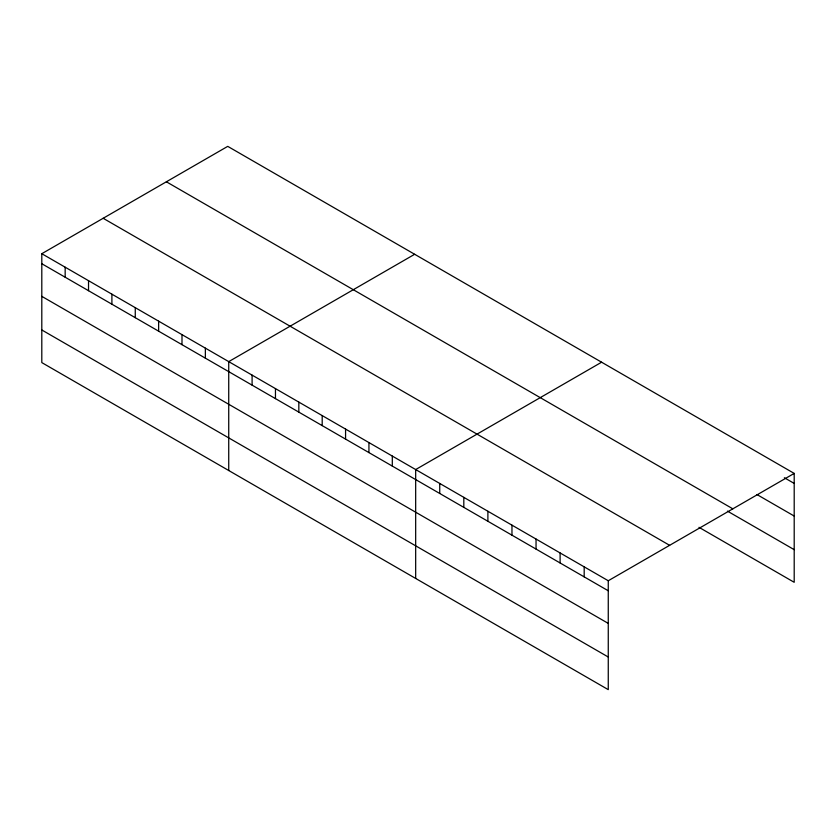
<?xml version="1.0" encoding="UTF-8"?>
<svg xmlns="http://www.w3.org/2000/svg" width="836" height="836" viewBox="0 0 836 836"><rect width="100%" height="100%" fill="white"/><g stroke="black" fill="none" stroke-linecap="round" stroke-linejoin="round"><path stroke-width="1.25" d="M608.263 623.395L608.263 580.748L41.8 253.705L41.8 362.594L608.263 689.637L608.263 623.395L41.8 296.352M699 527.328L794.2 582.295L794.2 473.406L227.737 146.363L41.8 253.705M414.666 254.28L228.73 361.633L228.73 470.522M601.606 362.207L415.67 469.56L415.67 578.449M608.263 580.748L794.2 473.406M784.356 477.732L794.2 483.417M756.998 494.567L794.2 516.042M166.374 181.788L732.838 508.831M727.445 511.12L794.2 549.66M103.162 218.28L669.626 545.323M41.8 263.727L608.263 590.77M41.8 329.969L608.263 657.012M584.186 566.85L584.186 576.871M560.11 552.951L560.11 562.962M536.043 539.053L536.043 549.064M511.966 525.154L511.966 535.165M487.89 511.256L487.89 521.267M463.813 497.357L463.813 507.368M439.736 483.459L439.736 493.47M392.303 456.069L392.303 466.08M368.937 442.578L368.937 452.589M345.571 429.087L345.571 439.099M322.194 415.596L322.194 425.608M298.828 402.106L298.828 412.117M275.462 388.615L275.462 398.626M252.096 375.124L252.096 385.135M205.363 348.142L205.363 358.153M181.997 334.651L181.997 344.662M158.631 321.16L158.631 331.171M135.265 307.669L135.265 317.68M111.899 294.178L111.899 304.189M88.532 280.687L88.532 290.698M65.166 267.196L65.166 277.207"/></g></svg>
